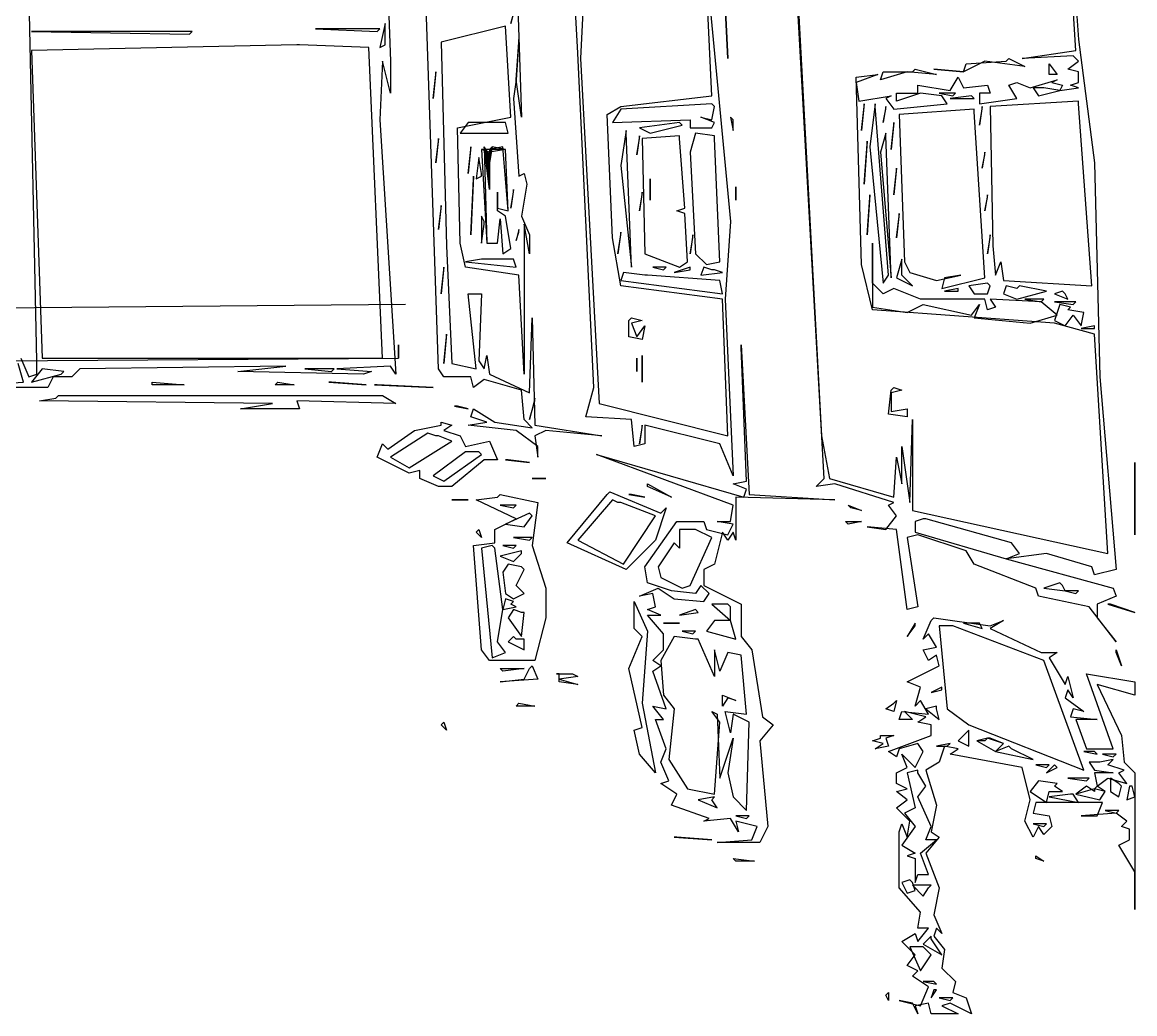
# Model space of a CAD drawing. Extents: x 1 to 1022, y 2 to 767.
# Drawn here: x 606.5 to 1022, y 2 to 372.5 of the extents above; entities that cross this region are included whole.
import ezdxf

# ---------------------------------------------------------------- set-up
doc = ezdxf.new("R2010")
doc.units = 0

msp = doc.modelspace()

# ---------------------------------------------------------------- linework, layer by layer
for p, q in [((1000, 362), (983, 625)), ((983, 625), (1001, 366)), ((906, 202), (885, 575)), ((886, 571), (905, 218)), ((860, 558), (870, 359)), ((870, 359), (860, 557)), ((787, 506), (793, 337)), ((612, 246), (607, 477)), ((762, 243), (754, 475)), ((740, 472), (744, 358)), ((862, 393), (871, 298)), ((864, 345), (862, 388)), ((791, 380), (789, 372)), ((789, 372), (791, 379)), ((814, 361), (813, 379)), ((816, 379), (815, 359)), ((740, 370), (716, 370)), ((716, 370), (739, 369)), ((739, 369), (740, 370)), ((742, 372), (740, 363)), ((742, 365), (742, 372)), ((787, 371), (763, 365)), ((789, 337), (787, 371)), ((670, 369), (610, 369)), ((610, 369), (669, 368)), ((669, 368), (670, 369)), ((792, 366), (791, 351)), ((792, 365), (792, 366)), ((1001, 366), (1007, 320)), ((709, 364), (610, 362)), ((610, 362), (614, 247)), ((710, 364), (709, 364)), ((736, 363), (710, 364)), ((741, 247), (736, 363)), ((740, 363), (742, 364)), ((742, 364), (742, 365)), ((763, 365), (765, 289)), ((791, 351), (792, 365)), ((980, 359), (1000, 362)), ((741, 358), (740, 336)), ((744, 346), (741, 358)), ((744, 358), (744, 346)), ((820, 236), (814, 361)), ((815, 359), (822, 230)), ((966, 358), (958, 354)), ((959, 357), (974, 358)), ((981, 356), (966, 358)), ((974, 358), (975, 359)), ((975, 359), (981, 356)), ((999, 360), (980, 359)), ((997, 355), (1001, 358)), ((1001, 358), (999, 360)), ((761, 354), (760, 344)), ((761, 353), (761, 354)), ((937, 354), (927, 351)), ((927, 351), (928, 354)), ((928, 354), (939, 354)), ((948, 353), (937, 354)), ((939, 354), (940, 355)), ((940, 355), (948, 353)), ((958, 354), (947, 355)), ((947, 355), (958, 354)), ((958, 354), (959, 357)), ((990, 357), (993, 353)), ((990, 356), (990, 357)), ((990, 353), (990, 356)), ((1001, 354), (997, 355)), ((1001, 350), (1001, 354)), ((760, 344), (761, 353)), ((791, 351), (790, 344)), ((793, 337), (791, 351)), ((918, 352), (926, 353)), ((926, 353), (918, 350)), ((920, 282), (918, 352)), ((918, 350), (919, 343)), ((953, 347), (956, 352)), ((956, 352), (958, 348)), ((975, 349), (978, 350)), ((978, 350), (983, 348)), ((983, 348), (993, 351)), ((993, 353), (990, 353)), ((993, 351), (991, 350)), ((991, 350), (995, 349)), ((998, 349), (1001, 350)), ((830, 341), (864, 345)), ((919, 343), (931, 345)), ((931, 345), (929, 344)), ((942, 346), (933, 343)), ((933, 343), (933, 346)), ((933, 346), (941, 346)), ((941, 346), (941, 349)), ((941, 349), (953, 347)), ((950, 345), (942, 346)), ((955, 346), (949, 346)), ((949, 346), (954, 345)), ((952, 342), (950, 345)), ((961, 345), (953, 344)), ((954, 345), (955, 346)), ((958, 348), (967, 349)), ((962, 344), (961, 345)), ((968, 346), (964, 346)), ((964, 346), (964, 342)), ((967, 349), (968, 346)), ((978, 344), (975, 349)), ((987, 348), (984, 348)), ((984, 348), (986, 345)), ((986, 345), (994, 347)), ((988, 348), (987, 348)), ((994, 347), (988, 348)), ((995, 349), (994, 347)), ((994, 347), (1001, 348)), ((1001, 348), (998, 349)), ((790, 344), (792, 315)), ((825, 338), (830, 341)), ((864, 342), (830, 340)), ((865, 341), (864, 342)), ((864, 336), (865, 341)), ((921, 342), (920, 332)), ((920, 332), (921, 341)), ((921, 341), (921, 342)), ((925, 342), (923, 326)), ((925, 341), (925, 342)), ((930, 278), (925, 341)), ((929, 341), (928, 335)), ((929, 344), (932, 340)), ((929, 340), (929, 341)), ((932, 340), (952, 342)), ((953, 344), (962, 344)), ((964, 342), (978, 344)), ((965, 341), (964, 334)), ((965, 340), (965, 341)), ((1001, 343), (968, 341)), ((968, 341), (969, 289)), ((1001, 342), (1001, 343)), ((1006, 274), (1001, 342)), ((769, 333), (789, 337)), ((827, 292), (825, 338)), ((830, 340), (827, 335)), ((865, 335), (860, 337)), ((860, 337), (864, 336)), ((871, 337), (872, 332)), ((872, 336), (871, 337)), ((928, 335), (929, 340)), ((962, 340), (934, 338)), ((934, 338), (936, 283)), ((962, 339), (962, 340)), ((966, 277), (962, 339)), ((964, 334), (965, 340)), ((740, 336), (746, 241)), ((770, 290), (769, 333)), ((773, 335), (770, 331)), ((786, 335), (773, 335)), ((787, 335), (786, 335)), ((788, 331), (787, 335)), ((827, 335), (856, 336)), ((852, 335), (837, 333)), ((837, 333), (841, 331)), ((841, 331), (853, 334)), ((853, 334), (852, 335)), ((856, 336), (856, 333)), ((856, 333), (864, 333)), ((864, 333), (865, 335)), ((872, 332), (872, 336)), ((932, 335), (931, 325)), ((931, 325), (932, 334)), ((932, 334), (932, 335)), ((762, 329), (761, 320)), ((762, 328), (762, 329)), ((770, 331), (788, 331)), ((832, 332), (830, 319)), ((832, 331), (832, 332)), ((834, 281), (832, 331)), ((837, 330), (836, 323)), ((836, 323), (837, 329)), ((837, 329), (837, 330)), ((852, 330), (838, 329)), ((838, 329), (839, 286)), ((852, 329), (852, 330)), ((854, 303), (852, 329)), ((858, 331), (856, 324)), ((865, 330), (858, 331)), ((865, 329), (865, 330)), ((867, 283), (865, 329)), ((929, 331), (927, 324)), ((929, 330), (929, 331)), ((931, 277), (929, 330)), ((761, 320), (762, 328)), ((774, 326), (773, 316)), ((773, 316), (774, 325)), ((774, 325), (774, 326)), ((781, 325), (778, 325)), ((778, 325), (780, 290)), ((781, 324), (778, 325)), ((778, 325), (780, 290)), ((781, 323), (779, 326)), ((779, 326), (780, 290)), ((781, 322), (779, 326)), ((779, 326), (780, 290)), ((781, 321), (779, 326)), ((779, 326), (780, 290)), ((781, 320), (779, 326)), ((779, 326), (780, 290)), ((781, 319), (779, 326)), ((779, 326), (780, 290)), ((781, 318), (779, 326)), ((779, 326), (780, 290)), ((781, 317), (779, 326)), ((779, 326), (780, 290)), ((781, 316), (779, 326)), ((779, 326), (780, 290)), ((781, 315), (779, 326)), ((779, 326), (780, 290)), ((781, 314), (779, 326)), ((779, 326), (780, 290)), ((781, 313), (779, 326)), ((779, 326), (780, 290)), ((781, 312), (779, 326)), ((779, 326), (780, 290)), ((781, 311), (779, 326)), ((779, 326), (780, 290)), ((781, 310), (779, 326)), ((779, 326), (780, 290)), ((782, 326), (781, 325)), ((782, 326), (781, 323)), ((782, 326), (781, 322)), ((782, 326), (781, 321)), ((782, 326), (781, 320)), ((786, 326), (781, 325)), ((786, 326), (781, 325)), ((786, 326), (781, 325)), ((786, 326), (781, 325)), ((786, 326), (781, 325)), ((786, 326), (781, 325)), ((786, 326), (781, 325)), ((786, 326), (781, 325)), ((786, 326), (781, 325)), ((787, 325), (781, 325)), ((781, 325), (781, 324)), ((787, 325), (781, 324)), ((781, 325), (781, 319)), ((781, 325), (781, 318)), ((781, 325), (781, 317)), ((781, 325), (781, 316)), ((781, 325), (781, 315)), ((781, 325), (781, 314)), ((781, 325), (781, 313)), ((781, 325), (781, 312)), ((781, 325), (781, 311)), ((787, 325), (782, 326)), ((787, 325), (782, 326)), ((787, 325), (782, 326)), ((787, 325), (782, 326)), ((787, 325), (782, 326)), ((788, 302), (786, 326)), ((788, 302), (786, 326)), ((788, 302), (786, 326)), ((788, 302), (786, 326)), ((788, 302), (786, 326)), ((788, 302), (786, 326)), ((788, 302), (786, 326)), ((788, 302), (786, 326)), ((788, 302), (786, 326)), ((788, 302), (787, 325)), ((788, 302), (787, 325)), ((788, 302), (787, 325)), ((788, 302), (787, 325)), ((788, 302), (787, 325)), ((788, 302), (787, 325)), ((788, 302), (787, 325)), ((922, 328), (921, 312)), ((921, 312), (922, 327)), ((922, 327), (922, 328)), ((923, 326), (928, 275)), ((777, 322), (776, 314)), ((778, 316), (777, 322)), ((781, 324), (781, 323)), ((781, 323), (781, 322)), ((781, 322), (781, 321)), ((781, 321), (781, 320)), ((781, 320), (781, 319)), ((856, 324), (858, 286)), ((927, 324), (931, 277)), ((966, 324), (965, 318)), ((965, 318), (966, 323)), ((966, 323), (966, 324)), ((1007, 320), (1009, 240)), ((778, 315), (778, 316)), ((781, 319), (781, 318)), ((781, 318), (781, 317)), ((781, 317), (781, 316)), ((781, 316), (781, 315)), ((792, 315), (794, 316)), ((794, 316), (795, 312)), ((830, 319), (834, 281)), ((933, 318), (932, 308)), ((932, 308), (933, 317)), ((933, 317), (933, 318)), ((775, 315), (774, 293)), ((774, 293), (775, 314)), ((775, 314), (775, 315)), ((776, 314), (778, 315)), ((781, 315), (781, 314)), ((781, 314), (781, 313)), ((781, 313), (781, 312)), ((781, 312), (781, 311)), ((795, 312), (793, 300)), ((841, 314), (841, 306)), ((841, 313), (841, 314)), ((841, 306), (841, 313)), ((781, 311), (781, 310)), ((784, 302), (784, 309)), ((784, 309), (784, 303)), ((784, 302), (784, 309)), ((784, 309), (784, 303)), ((784, 302), (784, 309)), ((784, 309), (784, 303)), ((784, 302), (784, 309)), ((784, 309), (784, 303)), ((784, 302), (784, 309)), ((784, 309), (784, 303)), ((784, 302), (784, 309)), ((784, 309), (784, 303)), ((784, 302), (784, 309)), ((784, 309), (784, 303)), ((784, 302), (784, 309)), ((784, 309), (784, 303)), ((784, 302), (784, 309)), ((784, 309), (784, 303)), ((784, 302), (784, 309)), ((784, 309), (784, 303)), ((784, 302), (784, 309)), ((784, 309), (784, 303)), ((784, 302), (784, 309)), ((784, 309), (784, 303)), ((784, 302), (784, 309)), ((784, 309), (784, 303)), ((784, 302), (784, 309)), ((784, 309), (784, 303)), ((784, 302), (784, 309)), ((784, 309), (784, 303)), ((784, 302), (784, 309)), ((784, 309), (784, 303)), ((790, 310), (789, 303)), ((789, 303), (790, 309)), ((790, 309), (790, 310)), ((838, 309), (837, 302)), ((837, 302), (838, 308)), ((838, 308), (838, 309)), ((873, 311), (873, 306)), ((873, 310), (873, 311)), ((873, 306), (873, 310)), ((923, 308), (922, 293)), ((923, 307), (923, 308)), ((967, 308), (966, 302)), ((967, 307), (967, 308)), ((763, 304), (762, 295)), ((763, 303), (763, 304)), ((922, 293), (923, 307)), ((966, 302), (967, 307)), ((762, 295), (763, 303)), ((779, 298), (778, 300)), ((778, 300), (778, 290)), ((784, 303), (788, 302)), ((784, 303), (788, 302)), ((784, 303), (788, 302)), ((784, 303), (788, 302)), ((784, 303), (788, 302)), ((784, 303), (788, 302)), ((784, 303), (788, 302)), ((784, 303), (788, 302)), ((784, 303), (788, 302)), ((784, 303), (788, 302)), ((784, 303), (788, 302)), ((784, 303), (788, 302)), ((784, 303), (788, 302)), ((784, 303), (788, 302)), ((784, 303), (788, 302)), ((784, 303), (788, 302)), ((787, 300), (784, 302)), ((787, 300), (784, 302)), ((787, 300), (784, 302)), ((787, 300), (784, 302)), ((787, 300), (784, 302)), ((787, 300), (784, 302)), ((787, 300), (784, 302)), ((787, 300), (784, 302)), ((787, 300), (784, 302)), ((787, 300), (784, 302)), ((787, 300), (784, 302)), ((787, 300), (784, 302)), ((787, 300), (784, 302)), ((787, 300), (784, 302)), ((787, 300), (784, 302)), ((787, 300), (784, 302)), ((789, 288), (787, 300)), ((789, 288), (787, 300)), ((789, 288), (787, 300)), ((789, 288), (787, 300)), ((789, 288), (787, 300)), ((789, 288), (787, 300)), ((789, 288), (787, 300)), ((789, 288), (787, 300)), ((789, 288), (787, 300)), ((789, 288), (787, 300)), ((789, 288), (787, 300)), ((789, 288), (787, 300)), ((789, 288), (787, 300)), ((789, 288), (787, 300)), ((789, 288), (787, 300)), ((789, 288), (787, 300)), ((793, 300), (796, 293)), ((851, 302), (854, 303)), ((854, 301), (851, 302)), ((855, 283), (854, 301)), ((934, 301), (933, 292)), ((933, 292), (934, 300)), ((934, 300), (934, 301)), ((778, 290), (779, 297)), ((779, 297), (779, 298)), ((784, 290), (785, 299)), ((784, 290), (785, 299)), ((784, 290), (785, 299)), ((784, 290), (785, 299)), ((784, 290), (785, 299)), ((784, 290), (785, 299)), ((784, 290), (785, 299)), ((784, 290), (785, 299)), ((784, 290), (785, 299)), ((784, 290), (785, 299)), ((784, 290), (785, 299)), ((784, 290), (785, 299)), ((784, 290), (785, 299)), ((784, 290), (785, 299)), ((784, 290), (785, 299)), ((784, 290), (785, 299)), ((785, 299), (786, 286)), ((785, 299), (786, 286)), ((785, 299), (786, 286)), ((785, 299), (786, 286)), ((785, 299), (786, 286)), ((785, 299), (786, 286)), ((785, 299), (786, 286)), ((785, 299), (786, 286)), ((785, 299), (786, 286)), ((785, 299), (786, 286)), ((785, 299), (786, 286)), ((785, 299), (786, 286)), ((785, 299), (786, 286)), ((785, 299), (786, 286)), ((785, 299), (786, 286)), ((785, 299), (786, 286)), ((796, 286), (794, 297)), ((794, 297), (794, 241)), ((871, 298), (869, 269)), ((792, 295), (791, 291)), ((791, 291), (792, 294)), ((792, 294), (792, 295)), ((796, 293), (796, 286)), ((830, 274), (827, 292)), ((830, 294), (829, 286)), ((829, 286), (830, 293)), ((830, 293), (830, 294)), ((857, 293), (856, 286)), ((856, 286), (857, 292)), ((857, 292), (857, 293)), ((968, 293), (967, 286)), ((967, 286), (968, 292)), ((968, 292), (968, 293)), ((765, 289), (767, 245)), ((772, 281), (770, 290)), ((780, 290), (784, 290)), ((780, 290), (784, 290)), ((780, 290), (784, 290)), ((780, 290), (784, 290)), ((780, 290), (784, 290)), ((780, 290), (784, 290)), ((780, 290), (784, 290)), ((780, 290), (784, 290)), ((780, 290), (784, 290)), ((780, 290), (784, 290)), ((780, 290), (784, 290)), ((780, 290), (784, 290)), ((780, 290), (784, 290)), ((780, 290), (784, 290)), ((780, 290), (784, 290)), ((780, 290), (784, 290)), ((786, 286), (789, 288)), ((786, 286), (789, 288)), ((786, 286), (789, 288)), ((786, 286), (789, 288)), ((786, 286), (789, 288)), ((786, 286), (789, 288)), ((786, 286), (789, 288)), ((786, 286), (789, 288)), ((786, 286), (789, 288)), ((786, 286), (789, 288)), ((786, 286), (789, 288)), ((786, 286), (789, 288)), ((786, 286), (789, 288)), ((786, 286), (789, 288)), ((786, 286), (789, 288)), ((786, 286), (789, 288)), ((924, 290), (924, 266)), ((924, 289), (924, 290)), ((924, 275), (924, 289)), ((969, 289), (970, 278)), ((778, 284), (772, 283)), ((772, 283), (791, 281)), ((779, 284), (778, 284)), ((790, 284), (779, 284)), ((791, 281), (790, 284)), ((839, 286), (852, 281)), ((852, 281), (855, 283)), ((858, 286), (862, 282)), ((862, 282), (867, 283)), ((935, 284), (933, 277)), ((935, 283), (935, 284)), ((935, 278), (935, 283)), ((936, 283), (938, 279)), ((970, 278), (972, 283)), ((972, 283), (973, 276)), ((764, 281), (763, 271)), ((763, 271), (764, 280)), ((764, 280), (764, 281)), ((792, 278), (772, 281)), ((831, 279), (830, 276)), ((839, 278), (831, 279)), ((847, 281), (842, 281)), ((842, 281), (846, 280)), ((846, 280), (847, 281)), ((856, 281), (850, 279)), ((850, 279), (856, 280)), ((856, 280), (856, 281)), ((861, 281), (860, 278)), ((860, 278), (868, 279)), ((864, 280), (861, 281)), ((865, 280), (864, 280)), ((868, 279), (865, 280)), ((924, 265), (920, 282)), ((938, 279), (948, 276)), ((794, 241), (792, 278)), ((830, 276), (868, 271)), ((840, 278), (839, 278)), ((867, 276), (840, 278)), ((868, 271), (867, 276)), ((928, 271), (924, 275)), ((928, 275), (930, 278)), ((933, 277), (939, 274)), ((939, 274), (935, 278)), ((948, 276), (957, 278)), ((951, 277), (950, 273)), ((950, 273), (966, 277)), ((957, 278), (951, 277)), ((967, 275), (960, 274)), ((968, 274), (967, 275)), ((973, 276), (1006, 274)), ((776, 243), (773, 271)), ((773, 271), (778, 271)), ((778, 271), (777, 246)), ((868, 269), (830, 274)), ((932, 273), (928, 271)), ((942, 269), (932, 273)), ((956, 273), (951, 272)), ((951, 272), (956, 272)), ((956, 272), (956, 273)), ((960, 274), (962, 271)), ((962, 271), (967, 271)), ((967, 271), (968, 274)), ((974, 274), (973, 271)), ((973, 271), (978, 269)), ((978, 273), (974, 274)), ((979, 274), (978, 273)), ((978, 269), (989, 272)), ((989, 272), (979, 274)), ((995, 272), (992, 271)), ((992, 271), (997, 269)), ((996, 271), (995, 272)), ((997, 269), (996, 271)), ((300, 263), (749.58, 267.12)), ((870, 218), (868, 269)), ((869, 269), (872, 203)), ((924, 266), (937, 264)), ((937, 264), (943, 267)), ((966, 269), (942, 269)), ((943, 267), (961, 263)), ((961, 263), (964, 267)), ((964, 267), (962, 262)), ((967, 265), (966, 269)), ((970, 266), (967, 265)), ((987, 268), (968, 269)), ((968, 269), (970, 266)), ((988, 269), (981, 269)), ((981, 269), (987, 268)), ((987, 268), (988, 269)), ((993, 263), (987, 268)), ((1000, 268), (992, 268)), ((992, 268), (999, 267)), ((994, 267), (992, 261)), ((998, 266), (994, 267)), ((997, 265), (998, 266)), ((999, 267), (1000, 268)), ((796, 234), (797, 262)), ((797, 262), (798, 222)), ((833, 261), (834, 262)), ((834, 262), (838, 261)), ((992, 260), (924, 265)), ((962, 262), (983, 260)), ((983, 260), (993, 263)), ((996, 259), (999, 263)), ((1003, 264), (997, 265)), ((999, 263), (1002, 259)), ((1002, 259), (1003, 264)), ((833, 255), (833, 261)), ((838, 261), (834, 260)), ((834, 260), (836, 255)), ((836, 255), (839, 259)), ((839, 259), (838, 254)), ((992, 261), (996, 259)), ((1007, 256), (992, 260)), ((1007, 259), (1002, 258)), ((1002, 258), (1007, 258)), ((1007, 258), (1007, 259)), ((765, 256), (764, 245)), ((764, 245), (765, 255)), ((765, 255), (765, 256)), ((838, 254), (833, 255)), ((1012, 174), (1007, 256)), ((747, 252), (747, 247)), ((747, 251), (747, 252)), ((747, 247), (747, 251)), ((875, 252), (878, 196)), ((875, 251), (875, 252)), ((877, 201), (875, 251)), ((297.5, 244), (747, 247)), ((606, 247), (609, 240)), ((612, 241), (612, 246)), ((614, 247), (741, 247)), ((777, 246), (779, 243)), ((779, 243), (780, 248)), ((780, 248), (781, 241)), ((836, 247), (836, 242)), ((836, 246), (836, 247)), ((836, 242), (836, 246)), ((838, 248), (838, 238)), ((838, 247), (838, 248)), ((838, 238), (838, 247)), ((607, 238), (605, 245)), ((609, 240), (612, 241)), ((614, 243), (610, 238)), ((610, 238), (621, 241)), ((622, 242), (614, 243)), ((621, 241), (622, 242)), ((628, 243), (625, 240)), ((705, 244), (628, 243)), ((687, 242), (705, 244)), ((734, 241), (687, 242)), ((723, 243), (712, 243)), ((712, 243), (722, 242)), ((722, 242), (723, 243)), ((744, 244), (724, 243)), ((724, 243), (737, 242)), ((737, 242), (734, 241)), ((746, 241), (744, 244)), ((764, 240), (762, 243)), ((767, 245), (776, 243)), ((781, 241), (796, 234)), ((590, 237), (607, 238)), ((618, 240), (616, 236)), ((625, 240), (618, 240)), ((655, 238), (667, 237)), ((655, 237), (655, 238)), ((667, 237), (655, 237)), ((701, 237), (702, 238)), ((708, 237), (701, 237)), ((702, 238), (708, 237)), ((721, 238), (735, 237)), ((722, 238), (721, 238)), ((735, 237), (722, 238)), ((738, 237), (760, 236)), ((739, 237), (738, 237)), ((760, 236), (739, 237)), ((774, 240), (764, 240)), ((775, 236), (774, 240)), ((779, 239), (775, 236)), ((793, 235), (779, 239)), ((1009, 240), (1015, 168)), ((616, 236), (598, 236)), ((619, 232), (620, 233)), ((620, 233), (741, 233)), ((741, 233), (746, 230)), ((794, 224), (793, 235)), ((817, 225), (820, 236)), ((930, 226), (931, 235)), ((931, 235), (932, 236)), ((935, 235), (931, 234)), ((931, 234), (931, 227)), ((932, 236), (935, 235)), ((613, 231), (619, 232)), ((700, 230), (613, 231)), ((688, 228), (700, 230)), ((746, 230), (709, 231)), ((709, 231), (710, 228)), ((768, 229), (773, 228)), ((769, 229), (768, 229)), ((773, 228), (769, 229)), ((798, 232), (796, 224)), ((796, 224), (798, 231)), ((798, 231), (798, 232)), ((822, 230), (870, 218)), ((710, 228), (688, 228)), ((774, 225), (775, 228)), ((780, 223), (774, 225)), ((775, 228), (783, 223)), ((834, 224), (817, 225)), ((937, 225), (930, 226)), ((931, 227), (937, 228)), ((937, 228), (937, 225)), ((753, 220), (763, 222)), ((763, 223), (767, 222)), ((763, 222), (763, 223)), ((767, 222), (764, 220)), ((773, 222), (780, 223)), ((791, 220), (773, 222)), ((783, 223), (797, 221)), ((797, 221), (794, 224)), ((798, 222), (823, 218)), ((835, 214), (834, 224)), ((838, 222), (837, 215)), ((837, 215), (838, 221)), ((838, 221), (838, 222)), ((867, 215), (839, 222)), ((839, 222), (839, 215)), ((938, 193), (939, 224)), ((939, 224), (939, 190)), ((743, 213), (753, 220)), ((758, 219), (744, 210)), ((761, 218), (758, 219)), ((762, 218), (761, 218)), ((767, 216), (762, 218)), ((764, 220), (770, 218)), ((770, 218), (772, 214)), ((799, 214), (791, 220)), ((802, 220), (798, 218)), ((798, 218), (799, 210)), ((823, 218), (802, 220)), ((905, 218), (908, 202)), ((739, 210), (741, 215)), ((741, 215), (743, 213)), ((751, 206), (767, 216)), ((772, 212), (760, 203)), ((772, 214), (781, 216)), ((777, 212), (772, 212)), ((778, 211), (777, 212)), ((781, 216), (784, 209)), ((799, 210), (799, 214)), ((839, 215), (835, 214)), ((872, 203), (867, 215)), ((935, 200), (935, 214)), ((935, 214), (938, 193)), ((751, 204), (739, 210)), ((744, 210), (751, 206)), ((764, 201), (778, 211)), ((779, 209), (767, 199)), ((784, 209), (779, 209)), ((787, 209), (796, 208)), ((788, 209), (787, 209)), ((796, 208), (788, 209)), ((872, 192), (821, 211)), ((821, 211), (876, 195)), ((932, 195), (933, 210)), ((933, 210), (935, 200)), ((1022, 208), (1022, 181)), ((1022, 207), (1022, 208)), ((755, 205), (751, 204)), ((755, 202), (755, 205)), ((1022, 181), (1022, 207)), ((762, 199), (755, 202)), ((760, 203), (764, 201)), ((797, 202), (802, 202)), ((798, 202), (797, 202)), ((802, 202), (798, 202)), ((840, 200), (849, 195)), ((840, 199), (840, 200)), ((872, 200), (877, 201)), ((877, 198), (872, 200)), ((903, 199), (906, 202)), ((910, 200), (903, 199)), ((908, 202), (932, 195)), ((932, 193), (910, 200)), ((767, 199), (762, 199)), ((784, 195), (785, 196)), ((785, 196), (799, 193)), ((810, 178), (825, 196)), ((825, 196), (826, 197)), ((826, 197), (845, 189)), ((833, 196), (839, 195)), ((834, 196), (833, 196)), ((839, 195), (834, 196)), ((849, 195), (840, 199)), ((876, 195), (877, 198)), ((878, 196), (910, 194)), ((767, 194), (773, 194)), ((768, 194), (767, 194)), ((773, 194), (768, 194)), ((776, 194), (784, 195)), ((791, 187), (776, 194)), ((791, 192), (785, 192)), ((785, 192), (790, 191)), ((790, 191), (791, 192)), ((799, 193), (797, 177)), ((827, 194), (814, 179)), ((829, 193), (827, 194)), ((830, 193), (829, 193)), ((843, 188), (830, 193)), ((871, 186), (872, 192)), ((910, 194), (873, 195)), ((873, 195), (873, 179)), ((915, 192), (920, 190)), ((916, 191), (915, 192)), ((930, 192), (932, 193)), ((933, 188), (930, 192)), ((783, 183), (791, 187)), ((796, 189), (787, 185)), ((794, 184), (797, 188)), ((797, 188), (796, 189)), ((831, 170), (843, 188)), ((847, 191), (843, 179)), ((845, 189), (847, 191)), ((920, 190), (916, 191)), ((929, 183), (933, 188)), ((939, 190), (1012, 174)), ((943, 187), (940, 186)), ((944, 187), (943, 187)), ((976, 178), (944, 187)), ((776, 182), (777, 183)), ((777, 183), (778, 180)), ((783, 178), (783, 183)), ((787, 185), (794, 184)), ((839, 169), (851, 186)), ((851, 186), (861, 186)), ((857, 183), (852, 183)), ((852, 183), (852, 176)), ((858, 183), (857, 183)), ((864, 180), (858, 183)), ((861, 186), (862, 183)), ((862, 183), (870, 181)), ((872, 185), (866, 186)), ((866, 186), (871, 186)), ((870, 181), (872, 185)), ((914, 186), (920, 186)), ((915, 185), (914, 186)), ((920, 186), (915, 185)), ((933, 183), (922, 184)), ((922, 184), (929, 183)), ((937, 153), (933, 183)), ((940, 186), (940, 182)), ((778, 180), (776, 182)), ((797, 180), (790, 180)), ((790, 180), (796, 179)), ((796, 179), (797, 180)), ((814, 179), (831, 170)), ((843, 179), (832, 168)), ((856, 162), (864, 180)), ((868, 182), (865, 170)), ((870, 179), (868, 182)), ((872, 182), (870, 179)), ((873, 179), (872, 182)), ((941, 181), (937, 180)), ((937, 180), (941, 154)), ((940, 182), (974, 172)), ((959, 175), (941, 181)), ((775, 177), (783, 178)), ((778, 138), (775, 177)), ((782, 177), (778, 176)), ((778, 176), (782, 135)), ((783, 176), (782, 177)), ((786, 153), (783, 176)), ((793, 175), (785, 173)), ((791, 177), (786, 177)), ((786, 177), (790, 176)), ((790, 176), (791, 177)), ((793, 174), (793, 175)), ((797, 177), (802, 161)), ((832, 168), (810, 178)), ((850, 178), (844, 169)), ((852, 176), (850, 178)), ((962, 170), (959, 175)), ((979, 174), (976, 178)), ((785, 173), (790, 171)), ((790, 171), (793, 174)), ((989, 174), (974, 172)), ((974, 172), (979, 174)), ((974, 172), (1014, 161)), ((1006, 169), (989, 174)), ((788, 170), (786, 167)), ((786, 167), (787, 159)), ((793, 169), (788, 170)), ((791, 162), (794, 168)), ((794, 168), (793, 169)), ((840, 163), (839, 169)), ((844, 169), (845, 165)), ((865, 170), (861, 168)), ((861, 168), (861, 162)), ((985, 161), (962, 170)), ((1007, 166), (1006, 169)), ((1015, 168), (1007, 166)), ((849, 160), (840, 163)), ((845, 165), (853, 161)), ((994, 163), (988, 161)), ((995, 162), (994, 163)), ((787, 159), (790, 157)), ((790, 157), (794, 159)), ((794, 159), (791, 162)), ((802, 161), (802, 150)), ((837, 158), (844, 161)), ((842, 159), (837, 158)), ((843, 154), (842, 159)), ((844, 161), (850, 157)), ((858, 159), (849, 160)), ((853, 161), (856, 162)), ((860, 162), (858, 159)), ((863, 159), (860, 162)), ((861, 162), (875, 155)), ((861, 156), (863, 159)), ((986, 158), (985, 161)), ((1005, 154), (986, 158)), ((988, 161), (996, 160)), ((996, 160), (995, 162)), ((1001, 160), (996, 160)), ((996, 160), (1000, 159)), ((1000, 159), (1001, 160)), ((1015, 158), (1008, 155)), ((1014, 161), (1015, 158)), ((787, 157), (786, 153)), ((786, 153), (791, 154)), ((790, 156), (787, 157)), ((789, 155), (790, 156)), ((791, 154), (789, 155)), ((835, 156), (840, 145)), ((835, 155), (835, 156)), ((835, 146), (835, 155)), ((840, 153), (843, 154)), ((850, 157), (861, 156)), ((870, 155), (864, 155)), ((864, 155), (871, 149)), ((871, 154), (870, 155)), ((871, 149), (871, 154)), ((875, 155), (875, 143)), ((941, 154), (937, 153)), ((1015, 141), (1005, 154)), ((1008, 155), (1008, 150)), ((1012, 155), (1022, 152)), ((1013, 155), (1012, 155)), ((1022, 152), (1013, 155)), ((784, 141), (786, 153)), ((790, 153), (788, 150)), ((788, 150), (793, 143)), ((793, 152), (790, 153)), ((793, 143), (794, 152)), ((794, 152), (793, 152)), ((802, 150), (798, 134)), ((845, 151), (840, 153)), ((846, 144), (840, 151)), ((840, 151), (845, 151)), ((858, 153), (852, 151)), ((852, 151), (859, 152)), ((859, 152), (858, 153)), ((946, 149), (947, 150)), ((947, 150), (968, 147)), ((1008, 150), (1015, 141)), ((838, 143), (835, 146)), ((851, 148), (846, 148)), ((846, 148), (852, 148)), ((852, 148), (851, 148)), ((865, 149), (862, 145)), ((870, 149), (865, 149)), ((871, 149), (870, 149)), ((873, 142), (871, 149)), ((940, 148), (937, 143)), ((937, 143), (940, 147)), ((940, 147), (940, 148)), ((943, 142), (946, 149)), ((953, 147), (949, 147)), ((949, 147), (952, 116)), ((954, 147), (953, 147)), ((988, 134), (954, 147)), ((963, 148), (958, 148)), ((958, 148), (965, 146)), ((964, 148), (963, 148)), ((965, 146), (964, 148)), ((968, 147), (973, 149)), ((973, 149), (968, 146)), ((968, 146), (987, 137)), ((790, 143), (788, 141)), ((791, 142), (790, 143)), ((794, 142), (791, 142)), ((794, 138), (794, 142)), ((833, 131), (838, 143)), ((840, 145), (838, 118)), ((850, 143), (845, 134)), ((846, 138), (846, 144)), ((858, 142), (850, 143)), ((858, 145), (853, 145)), ((853, 145), (857, 144)), ((857, 144), (858, 145)), ((859, 142), (858, 142)), ((865, 128), (859, 142)), ((862, 145), (873, 142)), ((875, 143), (879, 138)), ((945, 144), (943, 142)), ((948, 139), (945, 144)), ((781, 134), (778, 138)), ((787, 137), (784, 141)), ((788, 141), (794, 138)), ((842, 134), (846, 138)), ((867, 130), (865, 138)), ((865, 138), (865, 128)), ((879, 138), (883, 113)), ((943, 138), (948, 139)), ((945, 134), (943, 138)), ((1015, 138), (1017, 132)), ((1015, 137), (1015, 138)), ((798, 134), (781, 134)), ((782, 135), (787, 137)), ((845, 132), (842, 134)), ((845, 134), (846, 121)), ((870, 137), (867, 130)), ((875, 136), (870, 137)), ((877, 114), (875, 136)), ((948, 136), (945, 134)), ((949, 132), (948, 136)), ((987, 137), (993, 137)), ((1003, 93), (988, 134)), ((993, 137), (990, 135)), ((990, 135), (996, 125)), ((1017, 132), (1015, 137)), ((785, 131), (794, 131)), ((786, 130), (785, 131)), ((794, 131), (786, 130)), ((794, 127), (796, 131)), ((796, 131), (797, 132)), ((797, 132), (799, 127)), ((806, 129), (812, 129)), ((807, 129), (806, 129)), ((807, 126), (807, 129)), ((812, 129), (814, 128)), ((838, 109), (833, 131)), ((842, 130), (845, 132)), ((847, 116), (842, 130)), ((937, 126), (949, 132)), ((1014, 101), (1004, 129)), ((1004, 129), (1022, 126)), ((799, 127), (785, 126)), ((785, 126), (794, 127)), ((814, 128), (807, 127)), ((807, 127), (814, 125)), ((814, 125), (807, 126)), ((942, 124), (937, 126)), ((996, 125), (997, 128)), ((997, 128), (999, 120)), ((1022, 121), (1008, 125)), ((1008, 125), (1017, 106)), ((1022, 126), (1022, 121)), ((846, 121), (850, 116)), ((868, 121), (873, 119)), ((868, 120), (868, 121)), ((940, 117), (942, 124)), ((950, 124), (946, 122)), ((946, 122), (950, 123)), ((950, 123), (950, 124)), ((997, 123), (996, 120)), ((999, 120), (997, 123)), ((791, 117), (792, 118)), ((798, 117), (791, 117)), ((792, 118), (798, 117)), ((838, 118), (843, 92)), ((846, 112), (842, 117)), ((842, 117), (847, 116)), ((870, 120), (868, 117)), ((868, 117), (868, 120)), ((873, 119), (870, 120)), ((929, 116), (932, 118)), ((933, 119), (932, 115)), ((932, 118), (933, 119)), ((942, 119), (940, 117)), ((945, 114), (942, 119)), ((948, 117), (944, 116)), ((948, 116), (948, 117)), ((996, 120), (1003, 115)), ((850, 116), (848, 97)), ((867, 111), (864, 115)), ((864, 115), (866, 114)), ((866, 114), (867, 90)), ((871, 107), (869, 115)), ((869, 115), (877, 114)), ((872, 114), (871, 107)), ((878, 111), (872, 114)), ((883, 113), (887, 110)), ((932, 115), (929, 116)), ((934, 112), (935, 115)), ((935, 115), (945, 114)), ((944, 113), (936, 115)), ((936, 115), (939, 112)), ((941, 111), (944, 113)), ((944, 116), (949, 112)), ((949, 112), (948, 116)), ((952, 116), (960, 110)), ((999, 116), (998, 113)), ((998, 113), (1008, 112)), ((1003, 115), (999, 116)), ((763, 110), (764, 111)), ((765, 108), (763, 110)), ((764, 111), (765, 108)), ((835, 108), (838, 109)), ((847, 101), (843, 112)), ((843, 112), (846, 112)), ((865, 84), (867, 111)), ((877, 78), (878, 111)), ((887, 110), (882, 104)), ((939, 112), (934, 112)), ((946, 110), (941, 111)), ((946, 106), (946, 110)), ((960, 110), (1003, 93)), ((1008, 112), (1000, 112)), ((1000, 112), (1004, 101)), ((837, 99), (835, 108)), ((867, 90), (872, 105)), ((872, 105), (870, 92)), ((882, 104), (885, 72)), ((924, 104), (927, 105)), ((928, 103), (924, 104)), ((927, 106), (932, 106)), ((927, 105), (927, 106)), ((932, 106), (929, 105)), ((929, 105), (930, 102)), ((930, 100), (946, 106)), ((960, 108), (956, 104)), ((956, 104), (960, 102)), ((960, 107), (960, 108)), ((960, 102), (960, 107)), ((967, 105), (963, 104)), ((963, 104), (970, 100)), ((966, 104), (963, 104)), ((963, 104), (970, 100)), ((967, 105), (966, 104)), ((968, 105), (967, 105)), ((973, 103), (967, 105)), ((973, 103), (968, 105)), ((1017, 106), (1018, 96)), ((845, 96), (847, 101)), ((925, 101), (928, 103)), ((930, 102), (925, 101)), ((933, 98), (930, 100)), ((934, 101), (933, 98)), ((941, 103), (934, 101)), ((940, 94), (943, 100)), ((943, 100), (941, 103)), ((953, 103), (948, 102)), ((948, 102), (952, 102)), ((951, 102), (949, 96)), ((956, 101), (951, 102)), ((952, 102), (953, 103)), ((953, 99), (956, 101)), ((970, 100), (973, 103)), ((970, 100), (973, 103)), ((975, 102), (970, 100)), ((970, 100), (984, 97)), ((976, 101), (975, 102)), ((984, 97), (976, 101)), ((1007, 100), (1003, 100)), ((1003, 100), (1008, 99)), ((1004, 101), (1014, 101)), ((1008, 99), (1007, 100)), ((843, 92), (837, 99)), ((848, 89), (845, 96)), ((848, 97), (855, 86)), ((937, 94), (935, 99)), ((935, 99), (940, 94)), ((949, 96), (944, 93)), ((980, 94), (953, 99)), ((1008, 96), (1005, 96)), ((1005, 96), (1007, 93)), ((1009, 96), (1008, 96)), ((1014, 97), (1009, 96)), ((1015, 99), (1010, 99)), ((1010, 99), (1014, 98)), ((1012, 95), (1014, 97)), ((1014, 98), (1015, 99)), ((1018, 96), (1022, 92)), ((870, 92), (872, 83)), ((933, 92), (937, 94)), ((933, 88), (933, 92)), ((941, 93), (937, 92)), ((937, 92), (940, 79)), ((941, 92), (941, 93)), ((944, 87), (941, 92)), ((944, 93), (948, 80)), ((983, 82), (980, 94)), ((990, 95), (985, 95)), ((985, 95), (989, 94)), ((989, 94), (990, 95)), ((992, 95), (989, 92)), ((989, 92), (993, 94)), ((993, 94), (992, 95)), ((1007, 93), (1014, 92)), ((1014, 92), (1007, 92)), ((1007, 92), (1008, 87)), ((1018, 93), (1012, 95)), ((1016, 92), (1018, 93)), ((1019, 88), (1016, 92)), ((1022, 92), (1022, 41)), ((845, 88), (848, 89)), ((851, 84), (845, 88)), ((937, 86), (933, 88)), ((986, 89), (983, 85)), ((993, 88), (986, 89)), ((992, 87), (993, 88)), ((1005, 90), (997, 90)), ((997, 90), (1004, 89)), ((1004, 89), (1005, 90)), ((1008, 87), (1012, 90)), ((1012, 90), (1019, 88)), ((1016, 88), (1013, 90)), ((1013, 90), (1013, 85)), ((1017, 87), (1016, 88)), ((849, 80), (851, 84)), ((855, 86), (865, 84)), ((933, 85), (937, 86)), ((937, 82), (933, 85)), ((941, 83), (944, 87)), ((983, 85), (989, 81)), ((989, 81), (990, 85)), ((990, 85), (995, 85)), ((998, 84), (990, 83)), ((995, 85), (992, 87)), ((999, 84), (998, 84)), ((1001, 81), (999, 84)), ((1004, 87), (1000, 84)), ((1007, 86), (1000, 84)), ((1000, 84), (1009, 82)), ((1000, 84), (1009, 82)), ((1007, 85), (1004, 87)), ((1008, 87), (1007, 86)), ((1011, 85), (1007, 86)), ((1007, 86), (1007, 85)), ((1011, 85), (1008, 87)), ((1009, 82), (1011, 85)), ((1009, 82), (1011, 85)), ((1013, 85), (1016, 83)), ((1016, 83), (1017, 87)), ((1020, 87), (1019, 82)), ((1021, 87), (1020, 87)), ((1022, 83), (1021, 87)), ((863, 75), (849, 80)), ((865, 83), (859, 82)), ((859, 82), (866, 79)), ((864, 82), (865, 83)), ((866, 79), (864, 82)), ((872, 83), (877, 78)), ((933, 79), (937, 82)), ((938, 74), (933, 79)), ((940, 79), (936, 77)), ((946, 72), (941, 83)), ((948, 80), (946, 70)), ((981, 74), (983, 82)), ((985, 81), (984, 77)), ((1010, 81), (985, 81)), ((990, 83), (1001, 81)), ((1008, 76), (1010, 81)), ((1019, 82), (1022, 83)), ((871, 75), (861, 74)), ((861, 74), (863, 75)), ((874, 70), (871, 75)), ((878, 76), (873, 76)), ((873, 76), (877, 75)), ((877, 75), (878, 76)), ((936, 77), (940, 72)), ((984, 77), (990, 76)), ((990, 76), (991, 72)), ((1015, 77), (1002, 76)), ((1002, 76), (1008, 76)), ((1016, 78), (1011, 78)), ((1011, 78), (1015, 77)), ((1015, 77), (1016, 78)), ((1019, 74), (1015, 77)), ((881, 72), (873, 74)), ((873, 74), (874, 70)), ((879, 67), (881, 72)), ((885, 72), (882, 66)), ((934, 70), (935, 73)), ((935, 73), (937, 68)), ((940, 72), (935, 65)), ((937, 68), (938, 74)), ((944, 67), (946, 72)), ((984, 68), (981, 74)), ((989, 73), (984, 73)), ((984, 73), (988, 72)), ((986, 72), (984, 68)), ((988, 69), (986, 72)), ((988, 72), (989, 73)), ((991, 72), (988, 69)), ((1017, 72), (1019, 74)), ((1020, 71), (1017, 72)), ((1020, 67), (1020, 71)), ((850, 68), (864, 67)), ((851, 68), (850, 68)), ((864, 67), (851, 68)), ((866, 66), (879, 67)), ((934, 49), (934, 70)), ((942, 62), (948, 67)), ((949, 68), (944, 62)), ((948, 67), (944, 67)), ((946, 70), (949, 68)), ((1016, 65), (1020, 67)), ((882, 66), (866, 66)), ((935, 65), (940, 62)), ((1022, 55), (1016, 65)), ((872, 60), (880, 59)), ((873, 59), (872, 60)), ((880, 59), (873, 59)), ((940, 62), (937, 61)), ((937, 61), (940, 60)), ((940, 60), (940, 51)), ((945, 54), (942, 62)), ((944, 62), (949, 49)), ((985, 61), (988, 59)), ((985, 60), (985, 61)), ((988, 59), (985, 60)), ((1022, 41), (1022, 55)), ((938, 52), (935, 51)), ((935, 51), (937, 47)), ((939, 51), (938, 52)), ((940, 48), (939, 51)), ((946, 50), (939, 50)), ((939, 50), (943, 46)), ((940, 51), (941, 54)), ((941, 54), (945, 54)), ((945, 49), (946, 50)), ((942, 40), (934, 49)), ((937, 47), (940, 48)), ((943, 46), (945, 49)), ((949, 49), (947, 39)), ((941, 34), (942, 40)), ((947, 39), (950, 32)), ((941, 29), (945, 34)), ((945, 34), (941, 34)), ((948, 34), (947, 31)), ((950, 32), (948, 34)), ((935, 29), (940, 32)), ((940, 32), (941, 29)), ((946, 31), (943, 28)), ((946, 30), (946, 31)), ((950, 24), (946, 30)), ((947, 31), (951, 26)), ((940, 24), (935, 29)), ((942, 27), (938, 27)), ((938, 27), (942, 18)), ((943, 27), (942, 27)), ((943, 28), (950, 24)), ((946, 24), (943, 27)), ((951, 26), (950, 19)), ((937, 20), (940, 24)), ((942, 18), (946, 24)), ((941, 18), (937, 20)), ((939, 16), (941, 18)), ((950, 19), (955, 14)), ((945, 12), (939, 16)), ((947, 14), (943, 14)), ((943, 14), (948, 13)), ((948, 13), (947, 14)), ((955, 14), (954, 10)), ((929, 9), (930, 10)), ((930, 7), (929, 9)), ((930, 10), (930, 7)), ((942, 5), (945, 12)), ((947, 11), (946, 8)), ((946, 8), (948, 11)), ((948, 11), (947, 11)), ((954, 10), (959, 8)), ((939, 6), (934, 7)), ((934, 7), (942, 5)), ((941, 2), (939, 6)), ((945, 6), (940, 5)), ((940, 5), (941, 2)), ((946, 2), (945, 6)), ((954, 8), (949, 8)), ((949, 8), (953, 7)), ((953, 6), (950, 5)), ((950, 5), (956, 2)), ((953, 7), (954, 8)), ((961, 2), (953, 6)), ((959, 8), (961, 2)), ((956, 2), (946, 2))]:
    msp.add_line(p, q)

doc.saveas('drawing.dxf')
